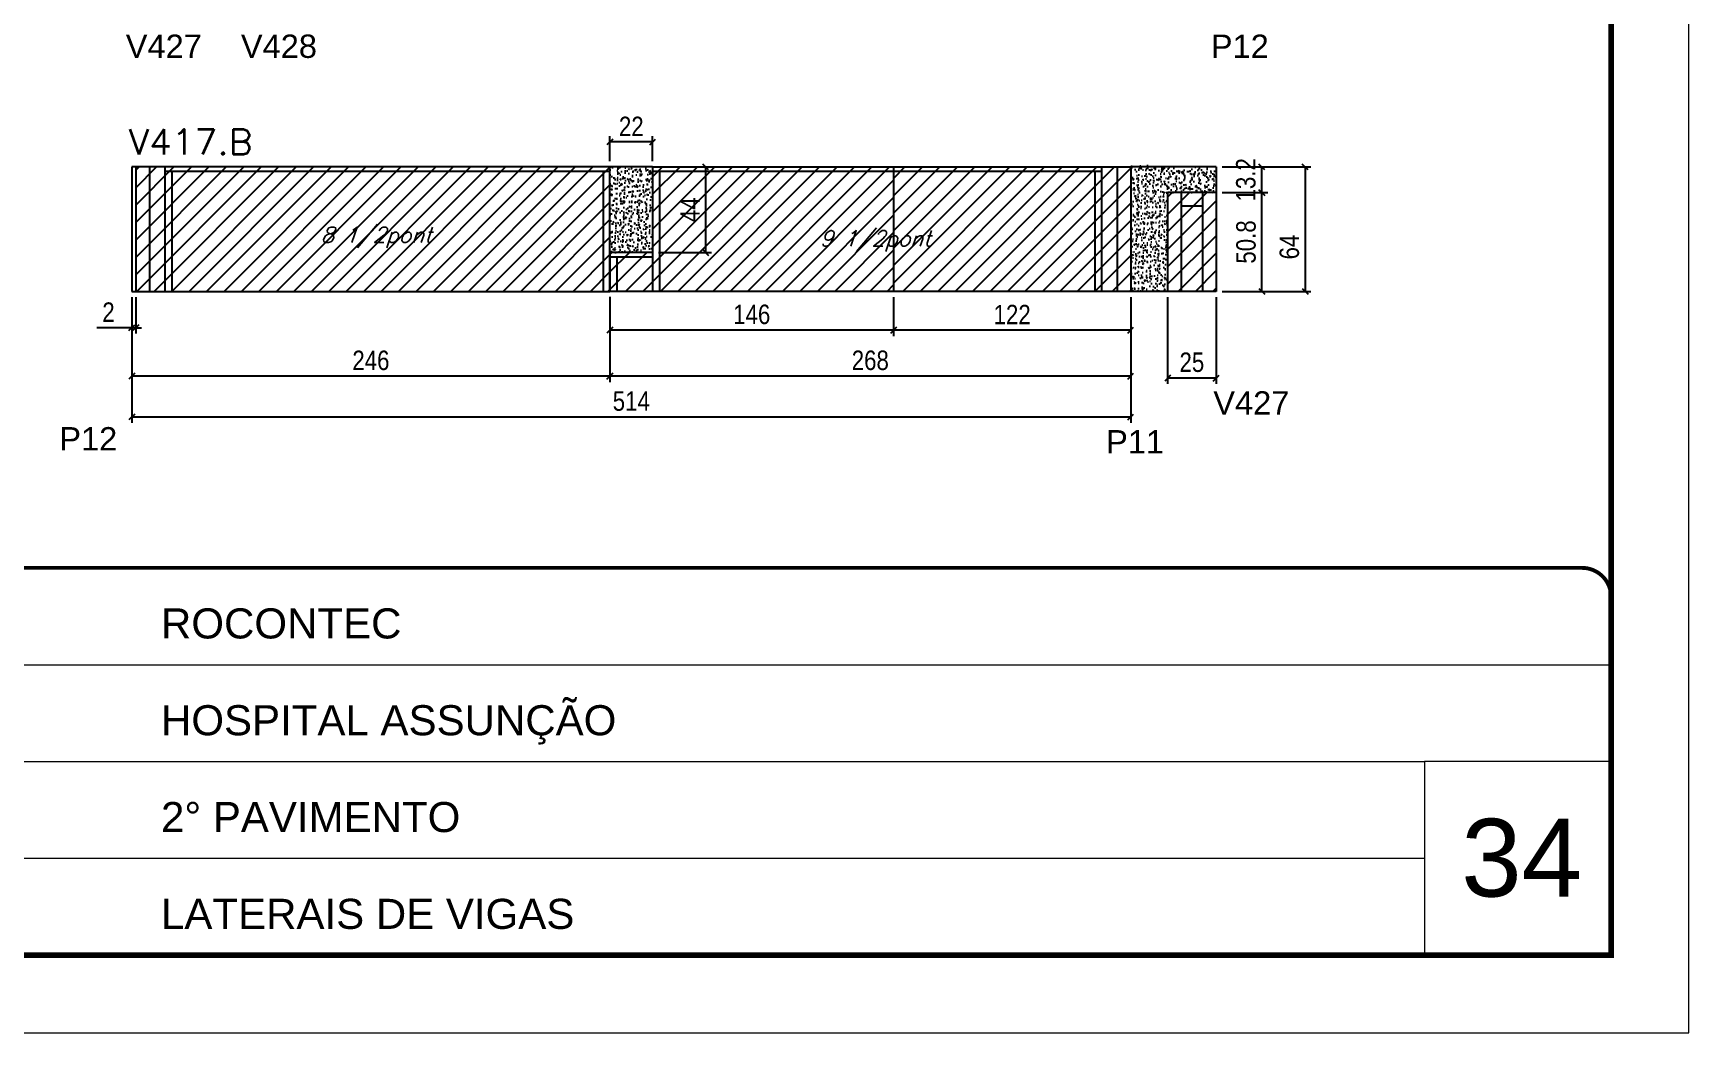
# Model space of a CAD drawing. Extents: x 137137 to 143418, y 10464 to 34486.
# Drawn here: x 139355 to 140207, y 24247 to 24762 of the extents above; entities that cross this region are included whole.
import ezdxf

# ---------------------------------------------------------------- set-up
doc = ezdxf.new("R2010")
doc.units = 0
doc.linetypes.add('CONTINUO', pattern=[0])
doc.linetypes.add('DASHED', pattern=[0.75, 0.5, -0.25])
for name, color, linetype in [('5', 5, 'Continuous'), ('COTA', 241, 'Continuous'), ('Painéis', 200, 'Continuous'), ('Reaproveitamento', 251, 'Continuous'), ('SARR_2.2x7', 40, 'Continuous'), ('SARR_3.5x7', 81, 'Continuous'), ('texto', 7, 'Continuous')]:
    doc.layers.add(name, color=color, linetype=linetype)
for name, color, linetype, lineweight in [('CARIMBO', 255, 'Continuous', 9), ('Folhas', 255, 'Continuous', 9), ('SARRAFO DE PRESSAO', 251, 'DASHED', 9), ('Texto Seção', 7, 'Continuous', 15)]:
    doc.layers.add(name, color=color, linetype=linetype, lineweight=lineweight)
doc.styles.add('ARIAL', font='arial.ttf')
doc.styles.add('COTA TECNICA', font='techl___.ttf', dxfattribs={"height": 10})
doc.styles.add('REGUA-120', font='ROMANS.shx', dxfattribs={"height": 15})
doc.styles.add('Romans', font='romans.shx')
doc.styles.get("Standard").update_dxf_attribs({"font": 'arial.ttf'})
doc.dimstyles.new('PAINEL', dxfattribs={"dimtxt": 10, "dimasz": 3, "dimexe": 3, "dimexo": 3, "dimgap": 3, "dimtad": 1, "dimdec": 1, "dimzin": 12, "dimdsep": 46, "dimtxsty": 'COTA TECNICA', "dimblk1": 'OBLIQUE', "dimblk2": 'OBLIQUE', "dimsah": 1, "dimcen": 0.9, "dimclrd": 4, "dimclre": 4, "dimclrt": 240, "dimadec": 1, "dimazin": 3, "dimtfac": 1, "dimtdec": 1, "dimtmove": 0, "dimatfit": 3, "dimfxl": 1, "dimtolj": 1, "dimtzin": 12, "dimarcsym": 0})
pattern_1 = [(50, (8796.6256, -7303.7), (5.46554007, -0.47817257), [0.5715, -6.2865]), (355, (8796.6256, -7303.7), (-1.05730264, 5.73170536), [0.4572, -5.02921753]), (100.4514447, (8797.081, -7303.7397), (4.40823741, 5.25353256), [0.48570026, -5.34270734]), (46.1842, (8796.6256, -7302.176), (8.13237123, -1.26126984), [0.85725, -9.42975]), (96.6355576, (8797.303, -7302.281), (7.122124, 7.42278374), [0.7285507, -8.01406824]), (351.184151, (8796.626, -7302.176), (7.122124, 7.42278374), [0.685799, -7.54379196]), (21, (8797.3876, -7302.557), (4.54843174, -3.06795595), [0.5715, -6.2865]), (326, (8797.3876, -7302.557), (1.85406085, 5.52563898), [0.4572, -5.0292]), (71.451445, (8797.7667, -7302.8125), (6.40249258, 2.45768307), [0.48570026, -5.34269813]), (37.5, (8796.6256, -7303.6999), (0.092658098, 2.536651166), [0, -4.96824, 0, -5.1054, 0, -5.04825]), (7.5, (8796.6256, -7303.7), (2.004589875, 3.005417245), [0, -2.91084, 0, -4.85394, 0, -1.92405]), (327.5, (8794.9264, -7303.6999), (4.067717855, -0.17186232), [0, -1.905, 0, -5.9436, 0, -7.8867]), (317.5, (8794.1644, -7303.7), (4.44387544, 0.76279473), [0, -2.4765, 0, -3.94716, 0, -5.6007])]
pattern_2 = [(45, (1445.4524, -6891.4506), (-4.49012806, 4.49012806), [])]

# ---------------------------------------------------------------- blocks, each defined once
blk = doc.blocks.new('9999999999')
at = {"color": 30, "linetype": 'CONTINUO'}
for p, q in [((98564.56, 34379.64), (99583.98, 34379.64)), ((98564.56, 34329.83), (99487.98, 34329.83)), ((99583.98, 34329.83), (99487.98, 34329.83)), ((99487.98, 34329.83), (99487.98, 34230.21)), ((98564.56, 34280.02), (99487.98, 34280.02))]:
    blk.add_line(p, q, dxfattribs=at)
at = {"color": 30, "linetype": 'CONTINUO', "const_width": 2}
blk.add_lwpolyline([(99583.98, 34230.21), (99583.98, 34414.45, 0.414214), (99568.98, 34429.45), (98228.98, 34429.45, 0.414214), (98213.98, 34414.45), (98213.98, 34245.21, 0.414214), (98228.98, 34230.21), (99583.98, 34230.21)], format="xyb", dxfattribs=at)
at = {"layer": 'Folhas'}
blk.add_lwpolyline([(98138.98, 34190.21), (99623.98, 34190.21), (99623.98, 35240.21), (98138.98, 35240.21)], close=True, dxfattribs=at)
at = {"layer": 'Folhas', "color": 30, "const_width": 3}
blk.add_lwpolyline([(98213.98, 34230.21), (99583.98, 34230.21), (99583.98, 35200.21), (98213.98, 35200.21)], close=True, dxfattribs=at)
at = {"color": 7, "linetype": 'Continuous', "ltscale": 5, "style": 'ARIAL'}
for s, height, p in [('ROCONTEC', 15.483, (98837.68, 34393.13)), ('HOSPITAL ASSUNÇÃO', 15.4829, (98837.68, 34343.32)), ('2° PAVIMENTO', 15.4829, (98837.68, 34293.51)), ('LATERAIS DE VIGAS', 15.4829, (98837.68, 34243.7))]:
    blk.add_text(s, height=height, dxfattribs=at).set_placement(p)
blk = doc.blocks.new('_Oblique')
at = {"color": 0, "linetype": 'ByBlock', "lineweight": -2}
blk.add_line((-0.5, -0.5), (0.5, 0.5), dxfattribs=at)
blk = doc.blocks.new('*D816')
at = {"layer": 'COTA', "color": 4, "linetype": 'ByBlock', "lineweight": -2, "transparency": 16777216}
for p, q in [((139652.02, 24695.69), (139652.02, 24708.57)), ((139674.02, 24705.57), (139652.02, 24705.57)), ((139674.02, 24695.69), (139674.02, 24708.57))]:
    blk.add_line(p, q, dxfattribs=at)
at = {"layer": 'Defpoints', "color": 0, "linetype": 'ByBlock', "transparency": 16777216}
for p in [(139652.02, 24705.57), (139652.02, 24692.69), (139674.02, 24692.69)]:
    blk.add_point(p, dxfattribs=at)
at = {"layer": 'COTA', "color": 4, "linetype": 'ByBlock', "lineweight": -2, "transparency": 16777216, "xscale": 3, "yscale": 3, "zscale": 3, "rotation": 180}
blk.add_blockref('_Oblique', (139652.02, 24705.57), dxfattribs=at)
at = {"layer": 'COTA', "color": 4, "linetype": 'ByBlock', "lineweight": -2, "transparency": 16777216, "xscale": 3, "yscale": 3, "zscale": 3}
blk.add_blockref('_Oblique', (139674.02, 24705.57), dxfattribs=at)
at = {"layer": 'COTA', "color": 240, "linetype": 'ByBlock', "transparency": 16777216, "insert": (139663.02, 24713.57), "char_height": 10, "attachment_point": 5, "style": 'COTA TECNICA'}
blk.add_mtext('\\A1;22', dxfattribs=at)
blk = doc.blocks.new('*D817')
at = {"layer": 'COTA', "color": 4, "linetype": 'ByBlock', "lineweight": -2, "transparency": 16777216}
for p, q in [((139967.02, 24679.49), (139990.54, 24679.49)), ((139987.54, 24628.69), (139987.54, 24679.49)), ((139967.02, 24628.69), (139990.54, 24628.69))]:
    blk.add_line(p, q, dxfattribs=at)
at = {"layer": 'Defpoints', "color": 0, "linetype": 'ByBlock', "transparency": 16777216}
for p in [(139964.02, 24679.49), (139987.54, 24679.49), (139964.02, 24628.69)]:
    blk.add_point(p, dxfattribs=at)
at = {"layer": 'COTA', "color": 4, "linetype": 'ByBlock', "lineweight": -2, "transparency": 16777216, "xscale": 3, "yscale": 3, "zscale": 3}
for p, rotation in [((139987.54, 24679.49), 90), ((139987.54, 24628.69), 270)]:
    blk.add_blockref('_Oblique', p, dxfattribs=dict(at, rotation=rotation))
at = {"layer": 'COTA', "color": 240, "linetype": 'ByBlock', "transparency": 16777216, "insert": (139979.41, 24654.09), "char_height": 10, "attachment_point": 5, "rotation": 90, "style": 'COTA TECNICA'}
blk.add_mtext('\\A1;50.8', dxfattribs=at)
blk = doc.blocks.new('*D818')
at = {"layer": 'COTA', "color": 4, "linetype": 'ByBlock', "lineweight": -2, "transparency": 16777216}
for p, q in [((139939.02, 24625.69), (139939.02, 24581.05)), ((139964.02, 24625.69), (139964.02, 24581.05)), ((139964.02, 24584.05), (139939.02, 24584.05))]:
    blk.add_line(p, q, dxfattribs=at)
at = {"layer": 'Defpoints', "color": 0, "linetype": 'ByBlock', "transparency": 16777216}
for p in [(139939.02, 24628.69), (139964.02, 24628.69), (139939.02, 24584.05)]:
    blk.add_point(p, dxfattribs=at)
at = {"layer": 'COTA', "color": 4, "linetype": 'ByBlock', "lineweight": -2, "transparency": 16777216, "xscale": 3, "yscale": 3, "zscale": 3, "rotation": 180}
blk.add_blockref('_Oblique', (139939.02, 24584.05), dxfattribs=at)
at = {"layer": 'COTA', "color": 4, "linetype": 'ByBlock', "lineweight": -2, "transparency": 16777216, "xscale": 3, "yscale": 3, "zscale": 3}
blk.add_blockref('_Oblique', (139964.02, 24584.05), dxfattribs=at)
at = {"layer": 'COTA', "color": 240, "linetype": 'ByBlock', "transparency": 16777216, "insert": (139951.52, 24592.16), "char_height": 10, "attachment_point": 5, "style": 'COTA TECNICA'}
blk.add_mtext('\\A1;25', dxfattribs=at)
blk = doc.blocks.new('*D819')
at = {"layer": 'COTA', "color": 4, "linetype": 'ByBlock', "lineweight": -2, "transparency": 16777216}
for p, q in [((139967.02, 24692.69), (139990.54, 24692.69)), ((139987.54, 24679.49), (139987.54, 24692.69)), ((139967.02, 24679.49), (139990.54, 24679.49))]:
    blk.add_line(p, q, dxfattribs=at)
at = {"layer": 'Defpoints', "color": 0, "linetype": 'ByBlock', "transparency": 16777216}
for p in [(139964.02, 24692.69), (139987.54, 24692.69), (139964.02, 24679.49)]:
    blk.add_point(p, dxfattribs=at)
at = {"layer": 'COTA', "color": 4, "linetype": 'ByBlock', "lineweight": -2, "transparency": 16777216, "xscale": 3, "yscale": 3, "zscale": 3}
for p, rotation in [((139987.54, 24692.69), 90), ((139987.54, 24679.49), 270)]:
    blk.add_blockref('_Oblique', p, dxfattribs=dict(at, rotation=rotation))
at = {"layer": 'COTA', "color": 240, "linetype": 'ByBlock', "transparency": 16777216, "insert": (139979.32, 24686.09), "char_height": 10, "attachment_point": 5, "rotation": 90, "style": 'COTA TECNICA'}
blk.add_mtext('\\A1;13.2', dxfattribs=at)
blk = doc.blocks.new('*D820')
at = {"layer": 'COTA', "color": 4, "linetype": 'ByBlock', "lineweight": -2, "transparency": 16777216}
for p, q in [((139967.02, 24692.69), (140012.82, 24692.69)), ((140009.82, 24692.69), (140009.82, 24628.69)), ((139967.02, 24628.69), (140012.82, 24628.69))]:
    blk.add_line(p, q, dxfattribs=at)
at = {"layer": 'Defpoints', "color": 0, "linetype": 'ByBlock', "transparency": 16777216}
for p in [(139964.02, 24692.69), (139964.02, 24628.69), (140009.82, 24628.69)]:
    blk.add_point(p, dxfattribs=at)
at = {"layer": 'COTA', "color": 4, "linetype": 'ByBlock', "lineweight": -2, "transparency": 16777216, "xscale": 3, "yscale": 3, "zscale": 3}
for p, rotation in [((140009.82, 24692.69), 90), ((140009.82, 24628.69), 270)]:
    blk.add_blockref('_Oblique', p, dxfattribs=dict(at, rotation=rotation))
at = {"layer": 'COTA', "color": 240, "linetype": 'ByBlock', "transparency": 16777216, "insert": (140001.72, 24651.49), "char_height": 10, "attachment_point": 5, "rotation": 90, "style": 'COTA TECNICA'}
blk.add_mtext('\\A1;64', dxfattribs=at)
blk = doc.blocks.new('*D821')
at = {"layer": 'COTA', "color": 4, "linetype": 'ByBlock', "lineweight": -2, "transparency": 16777216}
for p, q in [((139652.02, 24625.69), (139652.02, 24582.02)), ((139920.02, 24625.69), (139920.02, 24582.02)), ((139920.02, 24585.02), (139652.02, 24585.02))]:
    blk.add_line(p, q, dxfattribs=at)
at = {"layer": 'Defpoints', "color": 0, "linetype": 'ByBlock', "transparency": 16777216}
for p in [(139652.02, 24628.69), (139920.02, 24628.69), (139652.02, 24585.02)]:
    blk.add_point(p, dxfattribs=at)
at = {"layer": 'COTA', "color": 4, "linetype": 'ByBlock', "lineweight": -2, "transparency": 16777216, "xscale": 3, "yscale": 3, "zscale": 3, "rotation": 180}
blk.add_blockref('_Oblique', (139652.02, 24585.02), dxfattribs=at)
at = {"layer": 'COTA', "color": 4, "linetype": 'ByBlock', "lineweight": -2, "transparency": 16777216, "xscale": 3, "yscale": 3, "zscale": 3}
blk.add_blockref('_Oblique', (139920.02, 24585.02), dxfattribs=at)
at = {"layer": 'COTA', "color": 240, "linetype": 'ByBlock', "transparency": 16777216, "insert": (139786.02, 24593.15), "char_height": 10, "attachment_point": 5, "style": 'COTA TECNICA'}
blk.add_mtext('\\A1;268', dxfattribs=at)
blk = doc.blocks.new('*D822')
at = {"layer": 'COTA', "color": 4, "linetype": 'ByBlock', "lineweight": -2, "transparency": 16777216}
for p, q in [((139677.02, 24692.69), (139704.29, 24692.69)), ((139701.29, 24692.69), (139701.29, 24648.69)), ((139677.02, 24648.69), (139704.29, 24648.69))]:
    blk.add_line(p, q, dxfattribs=at)
at = {"layer": 'Defpoints', "color": 0, "linetype": 'ByBlock', "transparency": 16777216}
for p in [(139674.02, 24692.69), (139674.02, 24648.69), (139701.29, 24648.69)]:
    blk.add_point(p, dxfattribs=at)
at = {"layer": 'COTA', "color": 4, "linetype": 'ByBlock', "lineweight": -2, "transparency": 16777216, "xscale": 3, "yscale": 3, "zscale": 3}
for p, rotation in [((139701.29, 24692.69), 90), ((139701.29, 24648.69), 270)]:
    blk.add_blockref('_Oblique', p, dxfattribs=dict(at, rotation=rotation))
at = {"layer": 'COTA', "color": 240, "linetype": 'ByBlock', "transparency": 16777216, "insert": (139693.22, 24670.69), "char_height": 10, "attachment_point": 5, "rotation": 90, "style": 'COTA TECNICA'}
blk.add_mtext('\\A1;44', dxfattribs=at)
blk = doc.blocks.new('*D823')
at = {"layer": 'COTA', "color": 4, "linetype": 'ByBlock', "lineweight": -2, "transparency": 16777216}
for p, q in [((139406.02, 24625.69), (139406.02, 24582.02)), ((139652.02, 24625.86), (139652.02, 24582.02)), ((139652.02, 24585.02), (139406.02, 24585.02))]:
    blk.add_line(p, q, dxfattribs=at)
at = {"layer": 'Defpoints', "color": 0, "linetype": 'ByBlock', "transparency": 16777216}
for p in [(139406.02, 24628.69), (139652.02, 24628.86), (139406.02, 24585.02)]:
    blk.add_point(p, dxfattribs=at)
at = {"layer": 'COTA', "color": 4, "linetype": 'ByBlock', "lineweight": -2, "transparency": 16777216, "xscale": 3, "yscale": 3, "zscale": 3, "rotation": 180}
blk.add_blockref('_Oblique', (139406.02, 24585.02), dxfattribs=at)
at = {"layer": 'COTA', "color": 4, "linetype": 'ByBlock', "lineweight": -2, "transparency": 16777216, "xscale": 3, "yscale": 3, "zscale": 3}
blk.add_blockref('_Oblique', (139652.02, 24585.02), dxfattribs=at)
at = {"layer": 'COTA', "color": 240, "linetype": 'ByBlock', "transparency": 16777216, "insert": (139529.02, 24593.12), "char_height": 10, "attachment_point": 5, "style": 'COTA TECNICA'}
blk.add_mtext('\\A1;246', dxfattribs=at)
blk = doc.blocks.new('*D824')
at = {"layer": 'COTA', "color": 4, "linetype": 'ByBlock', "lineweight": -2, "transparency": 16777216}
for p, q in [((139798.02, 24625.69), (139798.02, 24605.69)), ((139920.02, 24625.69), (139920.02, 24605.69)), ((139920.02, 24608.69), (139798.02, 24608.69))]:
    blk.add_line(p, q, dxfattribs=at)
at = {"layer": 'Defpoints', "color": 0, "linetype": 'ByBlock', "transparency": 16777216}
for p in [(139798.02, 24628.69), (139920.02, 24628.69), (139798.02, 24608.69)]:
    blk.add_point(p, dxfattribs=at)
at = {"layer": 'COTA', "color": 4, "linetype": 'ByBlock', "lineweight": -2, "transparency": 16777216, "xscale": 3, "yscale": 3, "zscale": 3, "rotation": 180}
blk.add_blockref('_Oblique', (139798.02, 24608.69), dxfattribs=at)
at = {"layer": 'COTA', "color": 4, "linetype": 'ByBlock', "lineweight": -2, "transparency": 16777216, "xscale": 3, "yscale": 3, "zscale": 3}
blk.add_blockref('_Oblique', (139920.02, 24608.69), dxfattribs=at)
at = {"layer": 'COTA', "color": 240, "linetype": 'ByBlock', "transparency": 16777216, "insert": (139859.02, 24616.75), "char_height": 10, "attachment_point": 5, "style": 'COTA TECNICA'}
blk.add_mtext('\\A1;122', dxfattribs=at)
blk = doc.blocks.new('*D825')
at = {"layer": 'COTA', "color": 4, "linetype": 'ByBlock', "lineweight": -2, "transparency": 16777216}
for p, q in [((139652.02, 24625.69), (139652.02, 24605.69)), ((139798.02, 24625.69), (139798.02, 24605.69)), ((139798.02, 24608.69), (139652.02, 24608.69))]:
    blk.add_line(p, q, dxfattribs=at)
at = {"layer": 'Defpoints', "color": 0, "linetype": 'ByBlock', "transparency": 16777216}
for p in [(139652.02, 24628.69), (139798.02, 24628.69), (139652.02, 24608.69)]:
    blk.add_point(p, dxfattribs=at)
at = {"layer": 'COTA', "color": 4, "linetype": 'ByBlock', "lineweight": -2, "transparency": 16777216, "xscale": 3, "yscale": 3, "zscale": 3, "rotation": 180}
blk.add_blockref('_Oblique', (139652.02, 24608.69), dxfattribs=at)
at = {"layer": 'COTA', "color": 4, "linetype": 'ByBlock', "lineweight": -2, "transparency": 16777216, "xscale": 3, "yscale": 3, "zscale": 3}
blk.add_blockref('_Oblique', (139798.02, 24608.69), dxfattribs=at)
at = {"layer": 'COTA', "color": 240, "linetype": 'ByBlock', "transparency": 16777216, "insert": (139725.02, 24616.79), "char_height": 10, "attachment_point": 5, "style": 'COTA TECNICA'}
blk.add_mtext('\\A1;146', dxfattribs=at)
blk = doc.blocks.new('*D828')
at = {"layer": 'COTA', "color": 4, "lineweight": -2, "transparency": 16777216}
for p, q in [((139406.02, 24625.69), (139406.02, 24607)), ((139408.02, 24625.69), (139408.02, 24607)), ((139406.02, 24610), (139387.91, 24610)), ((139408.02, 24610), (139406.02, 24610)), ((139408.02, 24610), (139411.02, 24610))]:
    blk.add_line(p, q, dxfattribs=at)
at = {"layer": 'Defpoints', "color": 0, "transparency": 16777216}
for p in [(139406.02, 24628.69), (139408.02, 24628.69), (139406.02, 24610)]:
    blk.add_point(p, dxfattribs=at)
at = {"layer": 'COTA', "color": 4, "lineweight": -2, "transparency": 16777216, "xscale": 3, "yscale": 3, "zscale": 3}
blk.add_blockref('_Oblique', (139406.02, 24610), dxfattribs=at)
at = {"layer": 'COTA', "color": 4, "lineweight": -2, "transparency": 16777216, "xscale": 3, "yscale": 3, "zscale": 3, "rotation": 180}
blk.add_blockref('_Oblique', (139408.02, 24610), dxfattribs=at)
at = {"layer": 'COTA', "color": 240, "transparency": 16777216, "insert": (139393.97, 24618), "char_height": 10, "attachment_point": 5, "style": 'COTA TECNICA'}
blk.add_mtext('\\A1;2', dxfattribs=at)
blk = doc.blocks.new('*D830')
at = {"layer": 'COTA', "color": 4, "lineweight": -2, "ltscale": 25, "transparency": 16777216}
for p, q in [((139406.02, 24625.69), (139406.02, 24561.05)), ((139920.02, 24625.69), (139920.02, 24561.05)), ((139406.02, 24564.05), (139920.02, 24564.05))]:
    blk.add_line(p, q, dxfattribs=at)
at = {"layer": 'Defpoints', "color": 0, "ltscale": 25, "transparency": 16777216}
for p in [(139406.02, 24628.69), (139920.02, 24628.69), (139920.02, 24564.05)]:
    blk.add_point(p, dxfattribs=at)
at = {"layer": 'COTA', "color": 4, "lineweight": -2, "ltscale": 25, "transparency": 16777216, "xscale": 3, "yscale": 3, "zscale": 3, "rotation": 180}
blk.add_blockref('_Oblique', (139406.02, 24564.05), dxfattribs=at)
at = {"layer": 'COTA', "color": 4, "lineweight": -2, "ltscale": 25, "transparency": 16777216, "xscale": 3, "yscale": 3, "zscale": 3}
blk.add_blockref('_Oblique', (139920.02, 24564.05), dxfattribs=at)
at = {"layer": 'COTA', "color": 240, "ltscale": 25, "transparency": 16777216, "insert": (139663.02, 24572.16), "char_height": 10, "attachment_point": 5, "style": 'COTA TECNICA'}
blk.add_mtext('\\A1;514', dxfattribs=at)

msp = doc.modelspace()

# ---------------------------------------------------------------- hatches: boundary and pattern name
at = {"layer": 'COTA', "linetype": 'ByBlock'}
h = msp.add_hatch(dxfattribs=at)
h.set_pattern_fill('AR-CONC', color=256, scale=0.03)
h.set_pattern_definition(pattern_1)
h.paths.add_polyline_path([(139652.02, 24648.69), (139674.02, 24648.69), (139674.02, 24692.69), (139652.02, 24692.69)])
h = msp.add_hatch(dxfattribs=at)
h.set_pattern_fill('AR-CONC', color=256, scale=0.03)
h.set_pattern_definition([(50, (8796.6256, -7302.9), (5.46554007, -0.47817257), [0.5715, -6.2865]), (355, (8796.6256, -7302.9), (-1.05730264, 5.73170536), [0.4572, -5.02921753]), (100.4514447, (8797.081, -7302.9397), (4.40823741, 5.25353256), [0.48570026, -5.34270734]), (46.1842, (8796.6256, -7301.376), (8.13237123, -1.26126984), [0.85725, -9.42975]), (96.6355576, (8797.303, -7301.481), (7.122124, 7.42278374), [0.7285507, -8.01406824]), (351.184151, (8796.626, -7301.376), (7.122124, 7.42278374), [0.685799, -7.54379196]), (21, (8797.3876, -7301.757), (4.54843174, -3.06795595), [0.5715, -6.2865]), (326, (8797.3876, -7301.757), (1.85406085, 5.52563898), [0.4572, -5.0292]), (71.451445, (8797.7667, -7302.0125), (6.40249258, 2.45768307), [0.48570026, -5.34269813]), (37.5, (8796.6256, -7302.8999), (0.092658098, 2.536651166), [0, -4.96824, 0, -5.1054, 0, -5.04825]), (7.5, (8796.6256, -7302.9), (2.004589875, 3.005417245), [0, -2.91084, 0, -4.85394, 0, -1.92405]), (327.5, (8794.9264, -7302.8999), (4.067717855, -0.17186232), [0, -1.905, 0, -5.9436, 0, -7.8867]), (317.5, (8794.1644, -7302.9), (4.44387544, 0.76279473), [0, -2.4765, 0, -3.94716, 0, -5.6007])])
h.paths.add_polyline_path([(139920.02, 24693.49), (139939.02, 24693.49), (139939.02, 24628.69), (139920.02, 24628.69), (139920.02, 24629.49)])
h = msp.add_hatch(dxfattribs=at)
h.set_pattern_fill('AR-CONC', color=256, scale=0.03)
h.set_pattern_definition(pattern_1)
h.paths.add_polyline_path([(139939.02, 24692.69), (139964.02, 24692.69), (139964.02, 24679.49), (139939.02, 24679.49)])
at = {"layer": 'Reaproveitamento', "linetype": 'ByBlock'}
h = msp.add_hatch(dxfattribs=at)
h.set_pattern_fill('ANSI31', color=256, scale=2)
h.set_pattern_definition(pattern_2)
h.paths.add_polyline_path([(139652.02, 24628.69), (139652.02, 24648.69), (139652.02, 24692.69), (139408.02, 24692.69), (139408.02, 24628.69)])
h = msp.add_hatch(dxfattribs=at)
h.set_pattern_fill('ANSI31', color=256, scale=2)
h.set_pattern_definition(pattern_2)
h.paths.add_polyline_path([(139798.02, 24628.69), (139798.02, 24692.69), (139674.02, 24692.69), (139674.02, 24648.69), (139652.02, 24648.69), (139652.02, 24628.69)])
h = msp.add_hatch(dxfattribs=at)
h.set_pattern_fill('ANSI31', color=256, scale=2)
h.set_pattern_definition([(45, (1471.433, -6891.4506), (-4.49012806, 4.49012806), [])])
h.paths.add_polyline_path([(139920.02, 24692.69), (139798.02, 24692.69), (139798.02, 24628.69), (139920.02, 24628.69)])
h = msp.add_hatch(dxfattribs=at)
h.set_pattern_fill('ANSI31', color=256, scale=2)
h.set_pattern_definition([(45, (1471.433, -6871.4506), (-4.49012806, 4.49012806), [])])
h.paths.add_polyline_path([(139964.02, 24679.49), (139939.02, 24679.49), (139939.02, 24628.69), (139964.02, 24628.69)])

# ---------------------------------------------------------------- linework, layer by layer
at = {"layer": 'COTA', "linetype": 'ByBlock'}
for p, q in [((139674.02, 24692.69), (139652.02, 24692.69)), ((139939.02, 24692.69), (139920.02, 24692.69)), ((139964.02, 24692.69), (139939.02, 24692.69)), ((139964.02, 24692.69), (139964.02, 24679.49)), ((139939.02, 24628.69), (139920.02, 24628.69)), ((139920.02, 24628.69), (139920.02, 24628.69))]:
    msp.add_line(p, q, dxfattribs=at)
at = {"layer": 'Painéis', "linetype": 'ByBlock'}
for p, q in [((139652.02, 24692.69), (139406.02, 24692.69)), ((139406.02, 24692.69), (139406.02, 24628.69)), ((139408.02, 24692.69), (139408.02, 24628.69)), ((139652.02, 24648.69), (139652.02, 24692.69)), ((139674.02, 24692.69), (139920.02, 24692.69)), ((139674.02, 24692.69), (139674.02, 24648.69)), ((139798.02, 24692.69), (139798.02, 24628.69)), ((139920.02, 24692.69), (139920.02, 24628.69)), ((139964.02, 24679.49), (139939.02, 24679.49)), ((139939.02, 24679.49), (139939.02, 24628.69)), ((139964.02, 24679.49), (139964.02, 24628.69)), ((139674.02, 24648.69), (139652.02, 24648.69)), ((139652.02, 24648.69), (139652.02, 24628.86)), ((139652.02, 24628.69), (139652.02, 24648.69)), ((139406.02, 24628.69), (139652.02, 24628.69)), ((139920.02, 24628.69), (139652.02, 24628.69)), ((139964.02, 24628.69), (139939.02, 24628.69))]:
    msp.add_line(p, q, dxfattribs=at)
at = {"layer": 'SARR_2.2x7', "linetype": 'Continuous'}
for p, q in [((139415.02, 24692.69), (139415.02, 24628.69)), ((139423.02, 24690.49), (139652.02, 24690.49)), ((139674.02, 24690.49), (139905.02, 24690.49)), ((139913.02, 24692.69), (139913.02, 24628.69)), ((139946.02, 24679.49), (139946.02, 24628.69)), ((139957.02, 24679.49), (139957.02, 24628.69)), ((139957.02, 24672.49), (139946.02, 24672.49)), ((139652.02, 24646.49), (139674.02, 24646.49))]:
    msp.add_line(p, q, dxfattribs=at)
at = {"layer": 'SARR_3.5x7'}
for p, q in [((139423.02, 24692.69), (139423.02, 24628.69)), ((139426.52, 24690.49), (139426.52, 24628.69)), ((139648.52, 24690.49), (139648.52, 24628.69)), ((139677.52, 24690.49), (139677.52, 24628.69)), ((139901.52, 24690.49), (139901.52, 24628.69)), ((139905.02, 24692.69), (139905.02, 24628.69)), ((139655.52, 24646.49), (139655.52, 24628.69)), ((139674.02, 24648.69), (139674.02, 24628.69))]:
    msp.add_line(p, q, dxfattribs=at)

# ---------------------------------------------------------------- block references
at = {"layer": 'SARRAFO DE PRESSAO', "color": 6, "linetype": 'ByBlock'}
msp.add_blockref('9999999999', (40583.31, -9943.03), dxfattribs=at)

# ---------------------------------------------------------------- texts
at = {"layer": '5', "linetype": 'Continuous'}
for s, p in [('V427', (139402.87, 24748.8)), ('V428', (139462.11, 24748.8)), ('P12', (139961.28, 24748.8)), ('V427', (139962.54, 24565.28)), ('P12', (139368.66, 24546.83)), ('P11', (139907.38, 24545.28))]:
    msp.add_text(s, height=12, rotation=359.99996, dxfattribs=at).set_placement(p)
at = {"layer": 'CARIMBO', "style": 'ARIAL'}
msp.add_text('34', height=40, dxfattribs=at).set_placement((140090.15, 24317.32))
at = {"layer": 'texto', "color": 2, "char_height": 8, "attachment_point": 5, "style": 'Romans'}
for s, insert in [('{\\Q19;\\C256;8 1/2pont}', (139531.74, 24656.42)), ('{\\Q19;\\C256;9 1/2pont}', (139788.58, 24654.58))]:
    msp.add_mtext(s, dxfattribs=dict(at, insert=insert))
at = {"layer": 'Texto Seção', "style": 'REGUA-120', "width": 1.05}
msp.add_text('V417.B', height=13, dxfattribs=at).set_placement((139404.29, 24699.06))

# ---------------------------------------------------------------- dimensions: what is measured, and where the dimension line sits
at = {"layer": 'COTA', "linetype": 'ByBlock'}
for base, p1, p2, angle, picture, middle in [((139652.02, 24705.57), (139674.02, 24692.69), (139652.02, 24692.69), 180, '*D816', (139663.02, 24713.57)), ((139701.29, 24648.69), (139674.02, 24692.69), (139674.02, 24648.69), 90, '*D822', (139693.22, 24670.69)), ((139987.54, 24679.49), (139964.02, 24628.69), (139964.02, 24679.49), 90, '*D817', (139979.41, 24654.09)), ((139406.02, 24585.02), (139652.02, 24628.86), (139406.02, 24628.69), 180, '*D823', (139529.02, 24593.12)), ((139652.02, 24585.02), (139920.02, 24628.69), (139652.02, 24628.69), 180, '*D821', (139786.02, 24593.15)), ((139652.02, 24608.69), (139798.02, 24628.69), (139652.02, 24628.69), 180, '*D825', (139725.02, 24616.79)), ((139798.02, 24608.69), (139920.02, 24628.69), (139798.02, 24628.69), 180, '*D824', (139859.02, 24616.75)), ((139939.02, 24584.05), (139964.02, 24628.69), (139939.02, 24628.69), 180, '*D818', (139951.52, 24592.16))]:
    dim = msp.add_linear_dim(base=base, p1=p1, p2=p2, angle=angle, dimstyle='PAINEL', dxfattribs=at)
    dim.commit()
    dim.dimension.update_dxf_attribs({"geometry": picture, "text_midpoint": middle})
for base, p1, p2, picture, middle in [((139987.54, 24692.69), (139964.02, 24679.49), (139964.02, 24692.69), '*D819', (139987.54, 24686.09)), ((140009.82, 24628.69), (139964.02, 24692.69), (139964.02, 24628.69), '*D820', (140009.82, 24651.49))]:
    dim = msp.add_linear_dim(base=base, p1=p1, p2=p2, angle=90, dimstyle='PAINEL', dxfattribs=at)
    dim.commit()
    dim.dimension.update_dxf_attribs({"geometry": picture, "text_midpoint": middle, "dimtype": 160})
at = {"layer": 'COTA'}
dim = msp.add_linear_dim(base=(139406.02, 24610), p1=(139408.02, 24628.69), p2=(139406.02, 24628.69), dimstyle='PAINEL', dxfattribs=at)
dim.commit()
dim.dimension.update_dxf_attribs({"geometry": '*D828', "text_midpoint": (139393.97, 24618)})
at = {"layer": 'COTA', "ltscale": 25}
dim = msp.add_linear_dim(base=(139920.02, 24564.05), p1=(139406.02, 24628.69), p2=(139920.02, 24628.69), dimstyle='PAINEL', dxfattribs=at)
dim.commit()
dim.dimension.update_dxf_attribs({"geometry": '*D830', "text_midpoint": (139663.02, 24572.16)})

doc.saveas('drawing.dxf')
